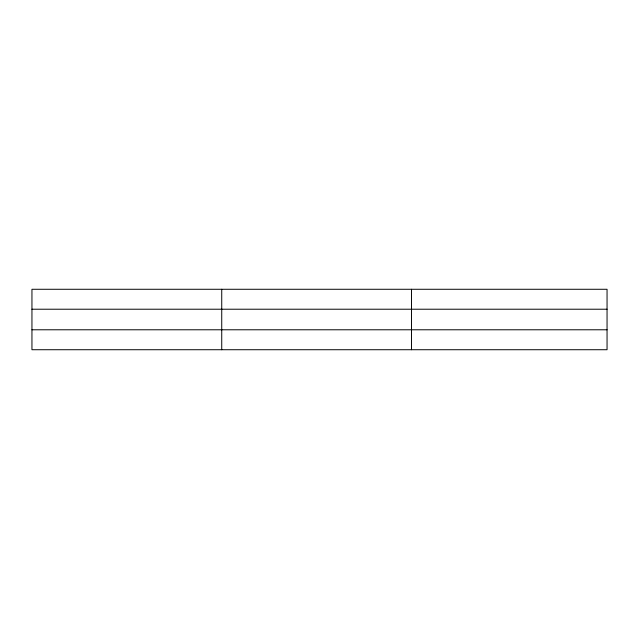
<?xml version="1.0" encoding="UTF-8"?>
<svg xmlns="http://www.w3.org/2000/svg" width="639" height="639" viewBox="0 0 639 639"><rect width="100%" height="100%" fill="white"/><g stroke="black" fill="none" stroke-linecap="round" stroke-linejoin="round"><path stroke-width="0.96" d="M221.733 289.275L221.733 349.725M411.516 289.275L411.516 349.725M607.05 309.22L607.05 289.275L31.95 289.275L31.95 349.725L607.05 349.725L607.05 309.22L31.95 309.22M31.95 329.78L607.05 329.78"/></g></svg>
